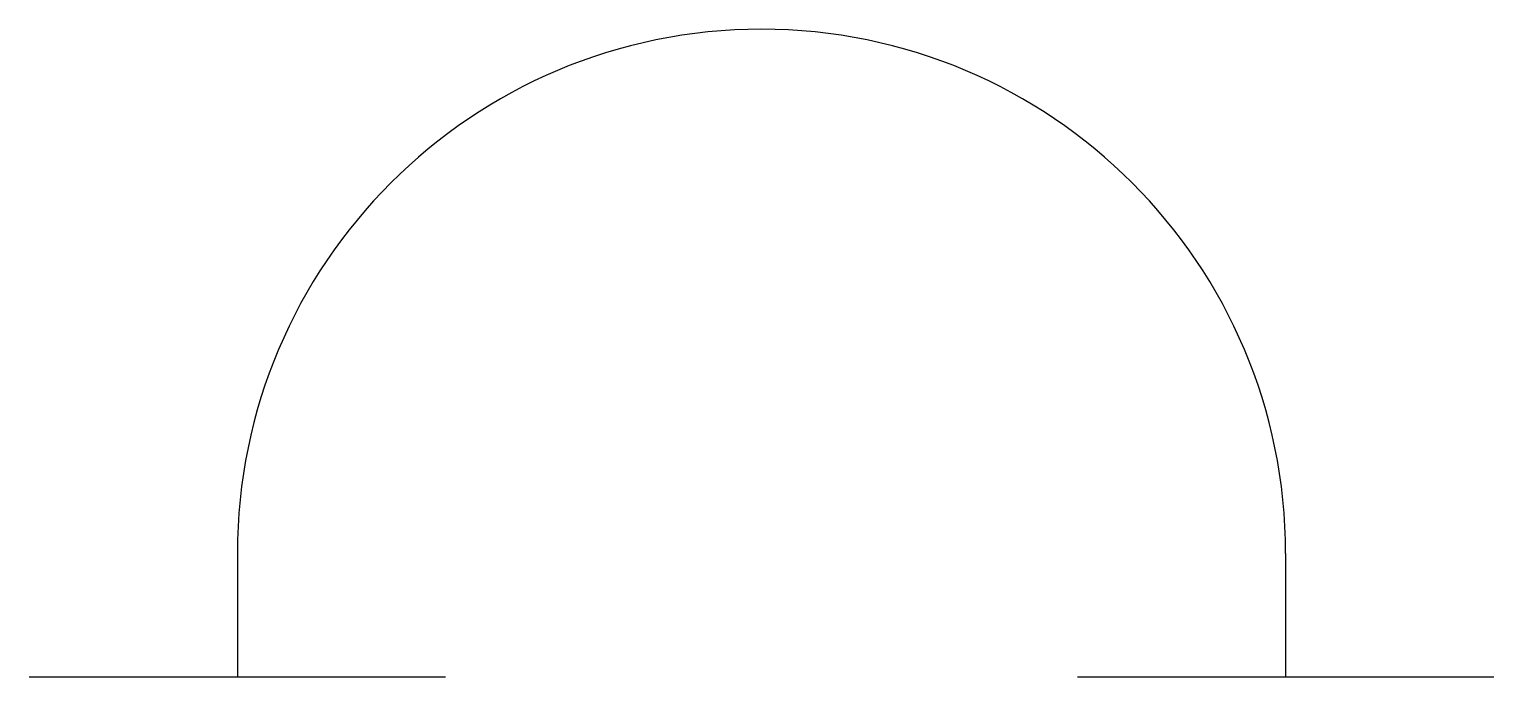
# Model space of a CAD drawing. Header units: millimetres. Extents: x -10168.944 to -10168.564, y 57.701 to 57.869.
import ezdxf

# ---------------------------------------------------------------- set-up
doc = ezdxf.new("R2010")
doc.units = ezdxf.units.MM
doc.header["$LTSCALE"] = 10
doc.layers.add('Tub_conexões', color=2, linetype='Continuous')

msp = doc.modelspace()

# ---------------------------------------------------------------- linework, layer by layer
at = {"layer": 'Tub_conexões', "color": 4}
for p, q in [((-10168.89044, 57.73326), (-10168.89044, 57.70126)), ((-10168.61844, 57.73326), (-10168.61844, 57.70126))]:
    msp.add_line(p, q, dxfattribs=at)
at = {"layer": 'Tub_conexões'}
for p, q in [((-10168.94444, 57.70126), (-10168.83644, 57.70126)), ((-10168.67244, 57.70126), (-10168.56444, 57.70126))]:
    msp.add_line(p, q, dxfattribs=at)
at = {"layer": 'Tub_conexões', "color": 4}
msp.add_arc((-10168.75444, 57.73326), 0.136, 0, 180, dxfattribs=at)

doc.saveas('drawing.dxf')
